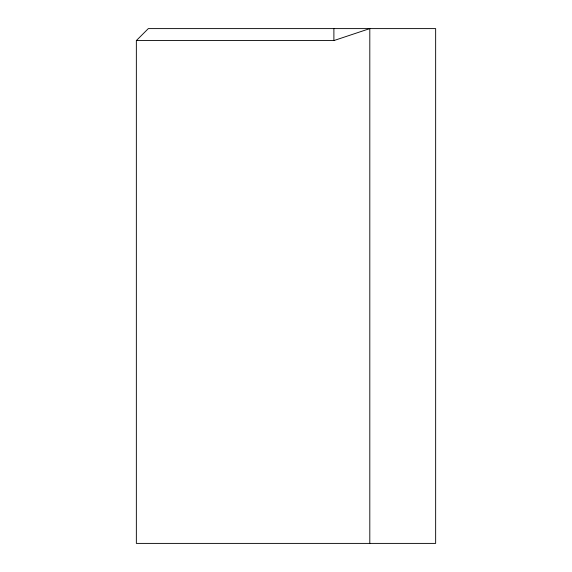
<?xml version="1.0" encoding="UTF-8"?>
<svg xmlns="http://www.w3.org/2000/svg" width="572" height="572" viewBox="0 0 572 572"><rect width="100%" height="100%" fill="white"/><g stroke="black" fill="none" stroke-linecap="round" stroke-linejoin="round"><path stroke-width="0.86" d="M136.35 40.569L148.32 28.6L435.649 28.6L435.649 543.4L136.35 543.4L136.35 40.569L333.891 40.569L369.805 28.6L369.805 543.4M333.891 28.6L333.891 40.569"/></g></svg>
